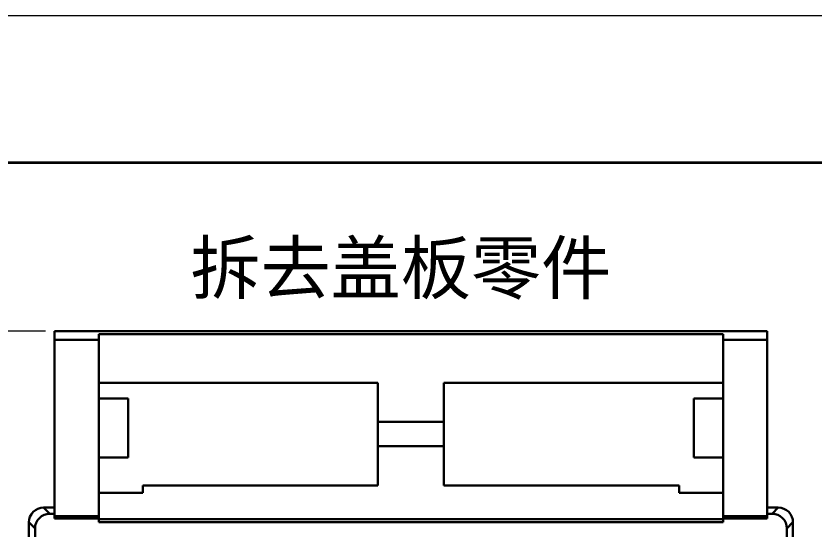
# Model space of a CAD drawing. Header units: millimetres. Extents: x -210 to 210, y -148 to 148.
# Drawn here: x -176.4 to -122.1, y 113.6 to 148.5 of the extents above; entities that cross this region are included whole.
import ezdxf

# ---------------------------------------------------------------- set-up
doc = ezdxf.new("R2010")
doc.units = ezdxf.units.MM
doc.layers.get('0').update_dxf_attribs({"lineweight": 18})
for name, color, linetype, lineweight in [('尺寸线层', 3, 'Continuous', 18), ('粗实线层', 7, 'Continuous', 35), ('细实线层', 7, 'Continuous', 18)]:
    doc.layers.add(name, color=color, linetype=linetype, lineweight=lineweight)
doc.styles.get("Standard").update_dxf_attribs({"font": 'txt.shx'})
doc.dimstyles.get("Standard").update_dxf_attribs({"dimtxt": 0.18, "dimasz": 0.18, "dimexe": 0.18, "dimexo": 0.0625, "dimgap": 0.09, "dimtad": 0, "dimtih": 1, "dimtoh": 1, "dimdec": 4, "dimzin": 0, "dimdsep": 46, "dimtxsty": 'Standard', "dimcen": 0.09, "dimdle": 0.36, "dimadec": 0, "dimazin": 0, "dimtfac": 1, "dimtdec": 4, "dimtofl": 0, "dimtmove": 0, "dimatfit": 3, "dimfxl": 1, "dimtolj": 1, "dimarcsym": 0})

# ---------------------------------------------------------------- blocks, each defined once
blk = doc.blocks.new('*X2')
at = {"layer": '尺寸线层', "linetype": 'Continuous', "transparency": 16777216}
for points in [[(-183.758, 127.055), (-184.175, 124.555), (-183.342, 124.555)], [(-183.758, 45.055), (-184.175, 47.555), (-183.342, 47.555)]]:
    blk.add_hatch(color=0, dxfattribs=at).paths.add_polyline_path(points, flags=0)
at = {"layer": '尺寸线层', "color": 0, "linetype": 'Continuous', "transparency": 16777216}
for p, q in [((-174.366, 127.055), (-185.008, 127.055)), ((-183.758, 87.305), (-183.758, 127.055)), ((-183.758, 84.805), (-183.758, 45.055)), ((-175.117, 45.055), (-185.008, 45.055))]:
    blk.add_line(p, q, dxfattribs=at)
at = {"layer": '尺寸线层', "color": 0, "transparency": 16777216, "insert": (-183.758, 86.055), "char_height": 2.5, "width": 6.07143, "attachment_point": 5}
blk.add_mtext('82', dxfattribs=at)
blk = doc.blocks.new('$CAXA_FRAME_13B17AC1$')
at = {"layer": '粗实线层'}
blk.add_line((200, 138.5), (-200, 138.5), dxfattribs=at)
at = {"layer": '细实线层'}
blk.add_line((210, 148.5), (-210, 148.5), dxfattribs=at)

msp = doc.modelspace()

# ---------------------------------------------------------------- linework, layer by layer
at = {"color": 7, "lineweight": 30}
for p, q in [((-125.241, 127.055), (-173.741, 127.055)), ((-128.241, 126.846), (-170.741, 126.846)), ((-175.491, 46.054), (-175.491, 114.057)), ((-128.241, 114.269), (-170.741, 114.269)), ((-128.241, 114.06), (-170.741, 114.06)), ((-123.491, 114.057), (-123.491, 46.054)), ((-175.072, 46.473), (-175.072, 113.637)), ((-123.91, 46.473), (-123.91, 113.637))]:
    msp.add_line(p, q, dxfattribs=at)
at = {"color": 7, "lineweight": 30, "ltscale": 0.014824}
for p, q in [((-173.741, 127.055), (-173.741, 126.462)), ((-125.241, 127.055), (-125.241, 126.462))]:
    msp.add_line(p, q, dxfattribs=at)
at = {"color": 7, "lineweight": 30, "ltscale": 0.009583}
for p, q in [((-170.741, 126.462), (-170.741, 126.846)), ((-128.241, 126.462), (-128.241, 126.846))]:
    msp.add_line(p, q, dxfattribs=at)
at = {"color": 7, "lineweight": 30, "ltscale": 0.075}
for p, q in [((-170.741, 126.462), (-173.741, 126.462)), ((-125.241, 126.462), (-128.241, 126.462)), ((-167.741, 116.055), (-170.741, 116.055)), ((-131.241, 116.055), (-128.241, 116.055)), ((-170.741, 114.479), (-173.741, 114.479)), ((-173.741, 114.305), (-170.741, 114.305)), ((-125.241, 114.479), (-128.241, 114.479)), ((-128.241, 114.305), (-125.241, 114.305))]:
    msp.add_line(p, q, dxfattribs=at)
at = {"color": 7, "lineweight": 30, "ltscale": 0.299589}
for p, q in [((-173.741, 126.462), (-173.741, 114.479)), ((-170.741, 114.479), (-170.741, 126.462)), ((-128.241, 126.462), (-128.241, 114.479)), ((-125.241, 126.462), (-125.241, 114.479))]:
    msp.add_line(p, q, dxfattribs=at)
at = {"color": 7, "lineweight": 30, "ltscale": 0.475}
for p, q in [((-170.741, 123.555), (-151.741, 123.555)), ((-128.241, 123.555), (-147.241, 123.555))]:
    msp.add_line(p, q, dxfattribs=at)
at = {"color": 7, "lineweight": 30, "ltscale": 0.06687}
for p, q in [((-151.741, 120.881), (-151.741, 123.555)), ((-147.241, 120.881), (-147.241, 123.555))]:
    msp.add_line(p, q, dxfattribs=at)
at = {"color": 7, "lineweight": 30, "ltscale": 0.05}
for p, q in [((-170.741, 122.471), (-168.741, 122.471)), ((-128.241, 122.471), (-130.241, 122.471)), ((-170.741, 118.471), (-168.741, 118.471)), ((-128.241, 118.471), (-130.241, 118.471))]:
    msp.add_line(p, q, dxfattribs=at)
at = {"color": 7, "lineweight": 30, "ltscale": 0.1}
for p, q in [((-168.741, 118.471), (-168.741, 122.471)), ((-130.241, 118.471), (-130.241, 122.471))]:
    msp.add_line(p, q, dxfattribs=at)
at = {"color": 7, "lineweight": 30, "ltscale": 0.1125}
for p, q in [((-147.241, 120.881), (-151.741, 120.881)), ((-147.241, 119.228), (-151.741, 119.228))]:
    msp.add_line(p, q, dxfattribs=at)
at = {"color": 7, "lineweight": 30, "ltscale": 0.041302}
for p, q in [((-151.741, 120.881), (-151.741, 119.228)), ((-147.241, 119.228), (-147.241, 120.881))]:
    msp.add_line(p, q, dxfattribs=at)
at = {"color": 7, "lineweight": 30, "ltscale": 0.066828}
for p, q in [((-151.741, 116.555), (-151.741, 119.228)), ((-147.241, 116.555), (-147.241, 119.228))]:
    msp.add_line(p, q, dxfattribs=at)
at = {"color": 7, "lineweight": 30, "ltscale": 0.4}
for p, q in [((-167.741, 116.555), (-151.741, 116.555)), ((-131.241, 116.555), (-147.241, 116.555))]:
    msp.add_line(p, q, dxfattribs=at)
at = {"color": 7, "lineweight": 30, "ltscale": 0.0125}
for p, q in [((-167.741, 116.055), (-167.741, 116.555)), ((-131.241, 116.055), (-131.241, 116.555))]:
    msp.add_line(p, q, dxfattribs=at)
at = {"color": 7, "lineweight": 30, "ltscale": 0.018784}
for p, q in [((-174.492, 115.055), (-173.741, 115.055)), ((-125.241, 115.055), (-124.49, 115.055))]:
    msp.add_line(p, q, dxfattribs=at)
at = {"color": 7, "lineweight": 30, "ltscale": 0.014823}
for p, q in [((-174.492, 115.055), (-174.073, 114.636)), ((-124.49, 115.055), (-124.909, 114.636)), ((-175.491, 114.057), (-175.072, 113.637)), ((-123.491, 114.057), (-123.91, 113.637))]:
    msp.add_line(p, q, dxfattribs=at)
at = {"color": 7, "lineweight": 30, "ltscale": 0.008303}
msp.add_line((-173.741, 114.636), (-174.073, 114.636), dxfattribs=at)
at = {"color": 7, "lineweight": 30, "ltscale": 0.008302}
msp.add_line((-124.909, 114.636), (-125.241, 114.636), dxfattribs=at)
at = {"color": 7, "lineweight": 30, "ltscale": 0.004342}
for p, q in [((-173.741, 114.479), (-173.741, 114.305)), ((-170.741, 114.479), (-170.741, 114.305)), ((-128.241, 114.479), (-128.241, 114.305)), ((-125.241, 114.479), (-125.241, 114.305))]:
    msp.add_line(p, q, dxfattribs=at)
at = {"color": 7, "lineweight": 30, "ltscale": 0.00614}
for p, q in [((-170.741, 114.06), (-170.741, 114.305)), ((-128.241, 114.06), (-128.241, 114.305))]:
    msp.add_line(p, q, dxfattribs=at)
at = {"color": 7, "lineweight": 30}
for centre, start, end in [((-174.493, 114.057), 89.9645, 180.0355), ((-174.074, 113.638), 89.9645, 180.0355), ((-124.908, 113.638), 359.9645, 90.0355), ((-124.489, 114.057), 359.9645, 90.0355)]:
    msp.add_arc(centre, 0.998, start, end, dxfattribs=at)

# ---------------------------------------------------------------- block references
at = {"layer": '粗实线层'}
msp.add_blockref('$CAXA_FRAME_13B17AC1$', (0, 0), dxfattribs=at)

# ---------------------------------------------------------------- texts
at = {"insert": (-164.502, 133.116), "char_height": 3.5, "attachment_point": 1}
msp.add_mtext_dynamic_manual_height_columns('{\\fSimSun|b0|i0|c134|p2;\\C3;拆去盖板零件}', width=35.54421, gutter_width=1, heights=[0], dxfattribs=at)

# ---------------------------------------------------------------- dimensions: what is measured, and where the dimension line sits
at = {"layer": '尺寸线层'}
dim = msp.add_linear_dim(base=(-183.758, 127.055), p1=(-174.492, 45.055), p2=(-173.741, 127.055), angle=90, dimstyle='Standard', override={"dimtxt": 2.5, "dimasz": 2.5, "dimexe": 1.25, "dimexo": 0.625, "dimgap": 0.625, "dimtad": 1, "dimdec": 2, "dimzin": 8, "dimdsep": 44, "dimsah": 1, "dimdle": 5, "dimtdec": 2, "dimtofl": 1, "dimatfit": 0, "dimtfill": 1, "dimtzin": 8}, dxfattribs=at)
dim.commit()
dim.dimension.update_dxf_attribs({"geometry": '*X2', "text_midpoint": (-183.758, 86.055)})

doc.saveas('drawing.dxf')
